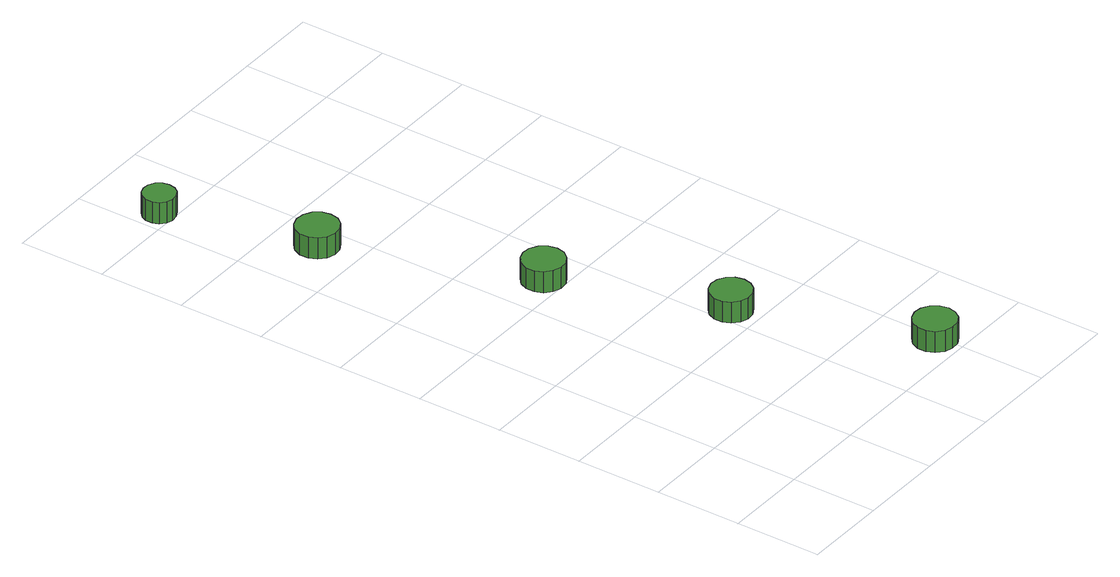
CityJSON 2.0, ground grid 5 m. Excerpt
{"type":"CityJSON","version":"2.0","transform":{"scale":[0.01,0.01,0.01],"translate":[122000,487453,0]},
"CityObjects":{
"tree1":{"type":"SolitaryVegetationObject","attributes":{"function":"something"},"geometry":[{"type":"MultiSurface","lod":"1","boundaries":[[[0,1,2,3,4,5,6,7,8,9,10,11,12,13,14]],[[15,16,17,18,19,20,21,22,23,24,25,26,27,28,29]],[[0,29,28,1]],[[1,28,27,2]],[[2,27,26,3]],[[3,26,25,4]],[[4,25,24,5]],[[5,24,23,6]],[[6,23,22,7]],[[7,22,21,8]],[[8,21,20,9]],[[9,20,19,10]],[[10,19,18,11]],[[11,18,17,12]],[[12,17,16,13]],[[13,16,15,14]],[[14,15,29,0]]]}]},
"tree2":{"type":"SolitaryVegetationObject","attributes":{"function":"something"},"geometry":[{"type":"MultiSurface","lod":"1","boundaries":[[[30,31,32,33,34,35,36,37,38,39,40,41,42,43,44]],[[45,46,47,48,49,50,51,52,53,54,55,56,57,58,59]],[[30,59,58,31]],[[31,58,57,32]],[[32,57,56,33]],[[33,56,55,34]],[[34,55,54,35]],[[35,54,53,36]],[[36,53,52,37]],[[37,52,51,38]],[[38,51,50,39]],[[39,50,49,40]],[[40,49,48,41]],[[41,48,47,42]],[[42,47,46,43]],[[43,46,45,44]],[[44,45,59,30]]]}]},
"tree3":{"type":"SolitaryVegetationObject","attributes":{"function":"something"},"geometry":[{"type":"MultiSurface","lod":"1","boundaries":[[[60,61,62,63,64,65,66,67,68,69,70,71,72,73,74]],[[75,76,77,78,79,80,81,82,83,84,85,86,87,88,89]],[[60,89,88,61]],[[61,88,87,62]],[[62,87,86,63]],[[63,86,85,64]],[[64,85,84,65]],[[65,84,83,66]],[[66,83,82,67]],[[67,82,81,68]],[[68,81,80,69]],[[69,80,79,70]],[[70,79,78,71]],[[71,78,77,72]],[[72,77,76,73]],[[73,76,75,74]],[[74,75,89,60]]]}]},
"tree4":{"type":"SolitaryVegetationObject","attributes":{"function":"something"},"geometry":[{"type":"MultiSurface","lod":"1","boundaries":[[[90,91,92,93,94,95,96,97,98,99,100,101,102,103,104]],[[105,106,107,108,109,110,111,112,113,114,115,116,117,118,119]],[[90,119,118,91]],[[91,118,117,92]],[[92,117,116,93]],[[93,116,115,94]],[[94,115,114,95]],[[95,114,113,96]],[[96,113,112,97]],[[97,112,111,98]],[[98,111,110,99]],[[99,110,109,100]],[[100,109,108,101]],[[101,108,107,102]],[[102,107,106,103]],[[103,106,105,104]],[[104,105,119,90]]]}]},
"tree5":{"type":"SolitaryVegetationObject","attributes":{"function":"something"},"geometry":[{"type":"MultiSurface","lod":"1","boundaries":[[[120,121,122,123,124,125,126,127,128,129,130,131,132,133,134]],[[135,136,137,138,139,140,141,142,143,144,145,146,147,148,149]],[[120,149,148,121]],[[121,148,147,122]],[[122,147,146,123]],[[123,146,145,124]],[[124,145,144,125]],[[125,144,143,126]],[[126,143,142,127]],[[127,142,141,128]],[[128,141,140,129]],[[129,140,139,130]],[[130,139,138,131]],[[131,138,137,132]],[[132,137,136,133]],[[133,136,135,134]],[[134,135,149,120]]]}]}
},
"vertices":[
[451,3230,150],[441,3279,150],[411,3320,150],[367,3345,150],[317,3351,150],[269,3335,150],[231,3301,150],[210,3255,150],[210,3204,150],[231,3158,150],[269,3124,150],[317,3109,150],[367,3114,150],[411,3139,150],[441,3180,150],[441,3180,21],[411,3139,21],[367,3114,21],[317,3109,21],[269,3124,21],[231,3158,21],[210,3204,21],[210,3255,21],[231,3301,21],[269,3335,21],[317,3351,21],[367,3345,21],[411,3320,21],[441,3279,21],[451,3230,21],
[196,4066,150],[188,4103,150],[166,4135,150],[132,4154,150],[94,4158,150],[57,4146,150],[28,4120,150],[13,4085,150],[13,4046,150],[28,4011,150],[57,3985,150],[94,3973,150],[132,3977,150],[166,3996,150],[188,4028,150],[188,4028,21],[166,3996,21],[132,3977,21],[94,3973,21],[57,3985,21],[28,4011,21],[13,4046,21],[13,4085,21],[28,4120,21],[57,4146,21],[94,4158,21],[132,4154,21],[166,4135,21],[188,4103,21],[196,4066,21],
[886,2114,133],[876,2163,133],[846,2204,133],[802,2230,133],[752,2235,133],[704,2219,133],[666,2185,133],[646,2139,133],[646,2089,133],[666,2042,133],[704,2009,133],[752,1993,133],[802,1998,133],[846,2024,133],[876,2064,133],[876,2064,4],[846,2024,4],[802,1998,4],[752,1993,4],[704,2009,4],[666,2042,4],[646,2089,4],[646,2139,4],[666,2185,4],[704,2219,4],[752,2235,4],[802,2230,4],[846,2204,4],[876,2163,4],[886,2114,4],
[1210,1166,129],[1199,1214,129],[1171,1253,129],[1128,1278,129],[1080,1283,129],[1033,1268,129],[997,1235,129],[977,1190,129],[977,1141,129],[997,1097,129],[1033,1064,129],[1080,1049,129],[1128,1054,129],[1171,1079,129],[1199,1118,129],[1199,1118,0],[1171,1079,0],[1128,1054,0],[1080,1049,0],[1033,1064,0],[997,1097,0],[977,1141,0],[977,1190,0],[997,1235,0],[1033,1268,0],[1080,1283,0],[1128,1278,0],[1171,1253,0],[1199,1214,0],[1210,1166,0],
[1595,151,133],[1584,200,133],[1555,241,133],[1511,267,133],[1461,272,133],[1413,256,133],[1375,222,133],[1354,176,133],[1354,126,133],[1375,79,133],[1413,45,133],[1461,30,133],[1511,35,133],[1555,60,133],[1584,101,133],[1584,101,4],[1555,60,4],[1511,35,4],[1461,30,4],[1413,45,4],[1375,79,4],[1354,126,4],[1354,176,4],[1375,222,4],[1413,256,4],[1461,272,4],[1511,267,4],[1555,241,4],[1584,200,4],[1595,151,4]
]}
